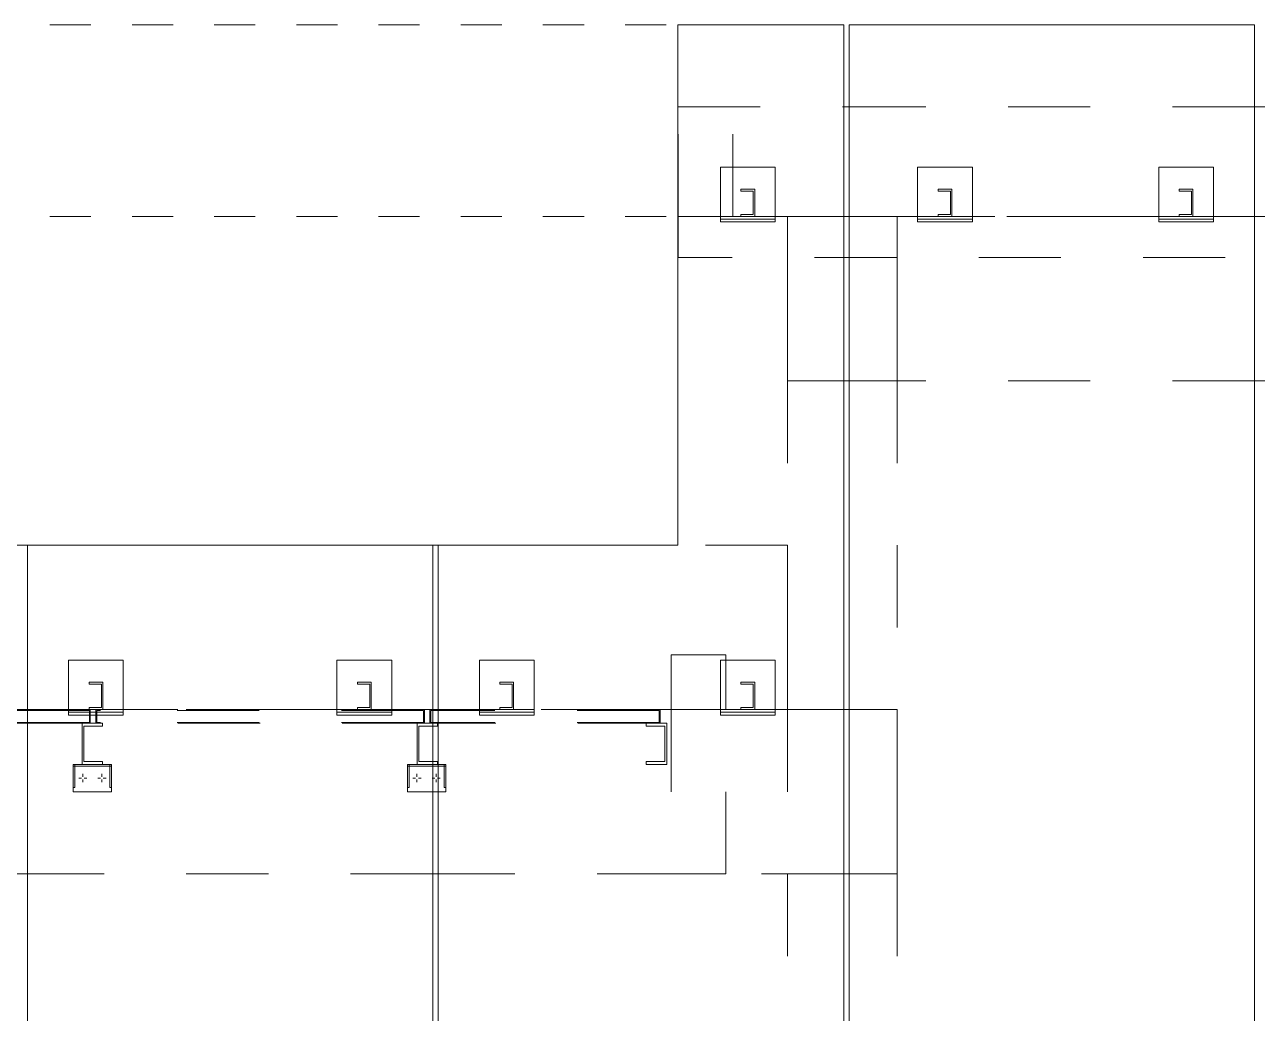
# Model space of a CAD drawing. Header units: millimetres. Extents: x 663313 to 1226001, y 1431724 to 1620898.
# Drawn here: x 663746.919 to 663751.419, y 1524741.269 to 1524744.878 of the extents above; entities that cross this region are included whole.
import ezdxf

# ---------------------------------------------------------------- set-up
doc = ezdxf.new("R2010")
doc.units = ezdxf.units.MM
for name, pattern in [('XKITLINE00', [0]), ('XKITLINE01', [4, 1, -1, 1, -1]), ('XKITLINE02', [4, 2, -2])]:
    doc.linetypes.add(name, pattern=pattern)
doc.layers.add('000 - 0_HIDE_OBJ_FRAMING_DEF_SUB', color=7, linetype='Continuous', plot=False)
for name, color, linetype, lineweight in [('Bolt', 7, 'Continuous', 0), ('Part', 7, 'Continuous', 0), ('S-GRID', 7, 'Continuous', 9)]:
    doc.layers.add(name, color=color, linetype=linetype, lineweight=lineweight)

# ---------------------------------------------------------------- blocks, each defined once
blk = doc.blocks.new('*A2520974')
at = {"layer": 'S-GRID', "color": 7, "linetype": 'XKITLINE01', "lineweight": 0}
blk.add_line((170.447252, 78.482036), (412.473057, 78.482036), dxfattribs=at)
blk = doc.blocks.new('*A2521975')
at = {"layer": 'S-GRID', "color": 7, "linetype": 'XKITLINE01', "lineweight": 0}
blk.add_line((170.447252, 73.815369), (412.473057, 73.815369), dxfattribs=at)
blk = doc.blocks.new('*A27151169')
at = {"layer": 'Part', "color": 7, "linetype": 'XKITLINE02', "lineweight": 0}
for p, q in [((324.898858, 63.148703), (323.565509, 63.148703)), ((323.565525, 61.815369), (323.565525, 63.148703)), ((324.898858, 61.815369), (324.898858, 63.148703)), ((364.901596, 63.148703), (363.568249, 63.148703)), ((363.568262, 63.148703), (363.568262, 61.815369)), ((364.901596, 61.815369), (364.901596, 63.148703)), ((323.565509, 61.815369), (324.898858, 61.815369)), ((363.568249, 61.815369), (364.901596, 61.815369))]:
    blk.add_line(p, q, dxfattribs=at)
blk = doc.blocks.new('*A27171171')
at = {"layer": 'Part', "color": 7, "linetype": 'XKITLINE02', "lineweight": 0}
for p, q in [((325.400606, 61.815369), (325.400589, 61.815369)), ((325.400589, 61.815369), (325.400589, 57.815369)), ((327.767257, 61.815369), (325.400589, 61.815369)), ((325.400606, 57.815369), (325.400606, 61.815369)), ((337.767257, 61.815369), (327.900591, 61.815369)), ((347.767257, 61.815369), (337.900591, 61.815369)), ((357.767257, 61.815369), (347.900591, 61.815369)), ((367.767257, 61.815369), (357.900591, 61.815369)), ((369.068292, 61.815369), (367.900591, 61.815369)), ((369.068275, 57.815369), (369.068275, 61.815369)), ((369.068292, 57.815369), (369.068292, 61.815369)), ((325.400589, 57.815369), (325.400606, 57.815369)), ((327.767257, 57.815369), (325.400589, 57.815369)), ((337.767257, 57.815369), (327.900591, 57.815369)), ((347.767257, 57.815369), (337.900591, 57.815369)), ((357.767257, 57.815369), (347.900591, 57.815369)), ((367.767257, 57.815369), (357.900591, 57.815369)), ((369.068292, 57.815369), (367.900591, 57.815369))]:
    blk.add_line(p, q, dxfattribs=at)
at = {"layer": 'Part', "color": 7, "linetype": 'XKITLINE00', "lineweight": 0}
for p, q in [((327.900591, 61.815369), (327.767257, 61.815369)), ((337.900591, 61.815369), (337.767257, 61.815369)), ((347.900591, 61.815369), (347.767257, 61.815369)), ((357.900591, 61.815369), (357.767257, 61.815369)), ((367.900591, 61.815369), (367.767257, 61.815369)), ((327.900591, 57.815369), (327.767257, 57.815369)), ((337.900591, 57.815369), (337.767257, 57.815369)), ((347.900591, 57.815369), (347.767257, 57.815369)), ((357.900591, 57.815369), (357.767257, 57.815369)), ((367.900591, 57.815369), (367.767257, 57.815369))]:
    blk.add_line(p, q, dxfattribs=at)
blk = doc.blocks.new('*A27181172')
at = {"layer": 'Part', "color": 7, "linetype": 'XKITLINE02', "lineweight": 0}
for p, q in [((323.565525, 61.815369), (323.565525, 65.815369)), ((327.767257, 65.815369), (323.565525, 65.815369)), ((323.565539, 61.815369), (323.565539, 65.815369)), ((337.767257, 65.815369), (327.900591, 65.815369)), ((347.767257, 65.815369), (337.900591, 65.815369)), ((357.767257, 65.815369), (347.900591, 65.815369)), ((366.402226, 65.815369), (357.900591, 65.815369)), ((366.402212, 61.815369), (366.402212, 65.815369)), ((366.402212, 65.815369), (366.402226, 65.815369)), ((366.402226, 65.815369), (366.402226, 61.815369)), ((327.767257, 61.815369), (323.565525, 61.815369)), ((337.767257, 61.815369), (327.900591, 61.815369)), ((347.767257, 61.815369), (337.900591, 61.815369)), ((357.767257, 61.815369), (347.900591, 61.815369)), ((366.402226, 61.815369), (357.900591, 61.815369)), ((366.402226, 61.815369), (366.402212, 61.815369))]:
    blk.add_line(p, q, dxfattribs=at)
at = {"layer": 'Part', "color": 7, "linetype": 'XKITLINE00', "lineweight": 0}
for p, q in [((327.900591, 65.815369), (327.767257, 65.815369)), ((337.900591, 65.815369), (337.767257, 65.815369)), ((347.900591, 65.815369), (347.767257, 65.815369)), ((357.900591, 65.815369), (357.767257, 65.815369)), ((327.900591, 61.815369), (327.767257, 61.815369)), ((337.900591, 61.815369), (337.767257, 61.815369)), ((347.900591, 61.815369), (347.767257, 61.815369)), ((357.900591, 61.815369), (357.767257, 61.815369))]:
    blk.add_line(p, q, dxfattribs=at)
blk = doc.blocks.new('*A27191173')
at = {"layer": 'Part', "color": 7, "linetype": 'XKITLINE02', "lineweight": 0}
for p, q in [((341.432171, 61.815369), (349.432171, 61.815369)), ((341.432171, 61.815369), (341.432171, 61.482036)), ((349.432171, 61.815369), (349.432171, 61.482036)), ((349.410837, 61.794036), (341.453504, 61.794036)), ((341.453504, 61.503369), (341.453504, 61.794036)), ((349.410837, 61.503369), (341.453504, 61.503369)), ((349.410837, 61.794036), (349.410837, 61.503369)), ((349.432171, 61.482036), (341.432171, 61.482036))]:
    blk.add_line(p, q, dxfattribs=at)
blk = doc.blocks.new('*A27321186')
at = {"layer": 'Part', "color": 7, "linetype": 'XKITLINE02', "lineweight": 0}
for p, q in [((369.068285, 73.815369), (366.401601, 73.815369)), ((366.401601, 73.815369), (366.401601, 18.482036)), ((366.401618, 73.815369), (366.401618, 31.882036)), ((369.068268, 73.815369), (369.068268, 18.482036)), ((369.068268, 73.815369), (369.068285, 73.815369)), ((369.068285, 73.815369), (369.068285, 31.882036))]:
    blk.add_line(p, q, dxfattribs=at)
blk = doc.blocks.new('*A27341188')
at = {"layer": '000 - 0_HIDE_OBJ_FRAMING_DEF_SUB', "color": 7, "linetype": 'XKITLINE00', "lineweight": 0}
for p, q in [((357.767257, 65.815369), (347.90058, 65.815369)), ((347.900591, 51.882036), (347.900591, 65.815369)), ((357.767257, 65.815369), (357.767257, 51.882036))]:
    blk.add_line(p, q, dxfattribs=at)
at = {"layer": '000 - 0_HIDE_OBJ_FRAMING_DEF_SUB', "color": 7, "linetype": 'XKITLINE02', "lineweight": 0}
for p, q in [((347.90058, 65.815369), (347.90058, 51.882036)), ((357.767247, 65.815369), (357.767247, 51.882036))]:
    blk.add_line(p, q, dxfattribs=at)
blk = doc.blocks.new('*A27351189')
at = {"layer": '000 - 0_HIDE_OBJ_FRAMING_DEF_SUB', "color": 7, "linetype": 'XKITLINE00', "lineweight": 0}
for p, q in [((367.767257, 78.482036), (363.733914, 78.482036)), ((363.733924, 78.482036), (363.733924, 65.815369)), ((367.767257, 51.882036), (367.767257, 78.482036)), ((357.900591, 65.815369), (357.90058, 65.815369)), ((357.900591, 51.882036), (357.900591, 65.815369)), ((363.733924, 65.815369), (357.900591, 65.815369))]:
    blk.add_line(p, q, dxfattribs=at)
at = {"layer": '000 - 0_HIDE_OBJ_FRAMING_DEF_SUB', "color": 7, "linetype": 'XKITLINE02', "lineweight": 0}
for p, q in [((363.733914, 65.815369), (363.733914, 78.482036)), ((367.767247, 78.482036), (367.767247, 51.882036)), ((357.90058, 51.882036), (357.90058, 65.815369)), ((357.90058, 65.815369), (357.900591, 65.815369))]:
    blk.add_line(p, q, dxfattribs=at)
blk = doc.blocks.new('*A27381192')
at = {"layer": '000 - 0_HIDE_OBJ_FRAMING_DEF_SUB', "color": 7, "linetype": 'XKITLINE00', "lineweight": 0}
for p, q in [((377.767257, 78.482036), (367.90058, 78.482036)), ((367.900591, 51.882036), (367.900591, 78.482036)), ((377.767257, 78.482036), (377.767257, 51.882036))]:
    blk.add_line(p, q, dxfattribs=at)
at = {"layer": '000 - 0_HIDE_OBJ_FRAMING_DEF_SUB', "color": 7, "linetype": 'XKITLINE02', "lineweight": 0}
for p, q in [((367.90058, 78.482036), (367.90058, 51.882036)), ((377.767247, 78.482036), (377.767247, 51.882036))]:
    blk.add_line(p, q, dxfattribs=at)
blk = doc.blocks.new('*A31331587')
at = {"layer": 'Part', "color": 7, "linetype": 'XKITLINE02', "lineweight": 0}
for p, q in [((363.734928, 73.815369), (363.734948, 73.815369)), ((363.734948, 73.815369), (397.053923, 73.815369)), ((363.734948, 72.815369), (363.734948, 73.815369)), ((397.053923, 73.815369), (397.053923, 72.815369)), ((397.053923, 72.815369), (363.734928, 72.815369)), ((397.053923, 72.815369), (397.053903, 72.815369))]:
    blk.add_line(p, q, dxfattribs=at)
blk = doc.blocks.new('*A31341588')
at = {"layer": 'Part', "color": 7, "linetype": 'XKITLINE02', "lineweight": 0}
for p, q in [((363.734928, 76.482036), (367.767257, 76.482036)), ((363.734958, 73.815369), (363.734958, 76.482036)), ((365.068278, 73.815369), (365.068278, 76.482036)), ((377.767257, 76.482036), (367.900591, 76.482036)), ((387.767257, 76.482036), (377.900591, 76.482036)), ((398.7206, 76.482036), (387.900591, 76.482036)), ((397.387253, 73.815369), (397.387253, 76.482036)), ((398.7206, 73.815369), (398.7206, 76.482036)), ((363.734928, 73.815369), (363.734958, 73.815369)), ((367.767257, 73.815369), (363.734958, 73.815369)), ((365.068261, 73.815369), (365.068278, 73.815369)), ((398.7206, 73.815369), (367.900591, 73.815369)), ((377.767257, 73.815369), (367.900591, 73.815369)), ((387.767257, 73.815369), (377.900591, 73.815369))]:
    blk.add_line(p, q, dxfattribs=at)
at = {"layer": 'Part', "color": 7, "linetype": 'XKITLINE00', "lineweight": 0}
for p, q in [((367.900591, 76.482036), (367.767257, 76.482036)), ((377.900591, 76.482036), (377.767257, 76.482036)), ((387.900591, 76.482036), (387.767257, 76.482036)), ((367.900591, 73.815369), (367.767257, 73.815369)), ((377.900591, 73.815369), (377.767257, 73.815369)), ((387.900591, 73.815369), (387.767257, 73.815369))]:
    blk.add_line(p, q, dxfattribs=at)
blk = doc.blocks.new('*A31351589')
at = {"layer": 'Part', "color": 7, "linetype": 'XKITLINE02', "lineweight": 0}
for p, q in [((366.401608, 69.815369), (366.401608, 73.815369)), ((367.767257, 73.815369), (366.401608, 73.815369)), ((366.401625, 69.815369), (366.401625, 73.815369)), ((377.767257, 73.815369), (367.900591, 73.815369)), ((387.767257, 73.815369), (377.900591, 73.815369)), ((398.7206, 73.815369), (387.900591, 73.815369)), ((398.720583, 69.815369), (398.720583, 73.815369)), ((398.720583, 73.815369), (398.7206, 73.815369)), ((398.7206, 73.815369), (398.7206, 69.815369)), ((367.767257, 69.815369), (366.401608, 69.815369)), ((377.767257, 69.815369), (367.900591, 69.815369)), ((387.767257, 69.815369), (377.900591, 69.815369)), ((398.7206, 69.815369), (387.900591, 69.815369)), ((398.7206, 69.815369), (398.720583, 69.815369))]:
    blk.add_line(p, q, dxfattribs=at)
at = {"layer": 'Part', "color": 7, "linetype": 'XKITLINE00', "lineweight": 0}
for p, q in [((367.900591, 73.815369), (367.767257, 73.815369)), ((377.900591, 73.815369), (377.767257, 73.815369)), ((387.900591, 73.815369), (387.767257, 73.815369)), ((367.900591, 69.815369), (367.767257, 69.815369)), ((377.900591, 69.815369), (377.767257, 69.815369)), ((387.900591, 69.815369), (387.767257, 69.815369))]:
    blk.add_line(p, q, dxfattribs=at)
blk = doc.blocks.new('*A31481602')
at = {"layer": 'Part', "color": 7, "linetype": 'XKITLINE02', "lineweight": 0}
for p, q in [((370.06724, 74.432036), (370.06724, 74.482036)), ((370.06724, 74.482036), (370.400587, 74.482036)), ((370.367254, 74.432036), (370.06724, 74.432036)), ((370.067254, 74.432036), (370.067254, 74.482036)), ((370.36724, 73.865369), (370.36724, 74.432036)), ((370.367254, 73.865369), (370.367254, 74.432036)), ((370.400574, 73.815369), (370.400574, 74.482036)), ((370.400587, 73.815369), (370.400587, 74.482036)), ((370.06724, 73.815369), (370.06724, 73.865369)), ((370.06724, 73.865369), (370.367254, 73.865369)), ((370.400587, 73.815369), (370.06724, 73.815369)), ((370.067254, 73.815369), (370.067254, 73.865369))]:
    blk.add_line(p, q, dxfattribs=at)
blk = doc.blocks.new('*A31491603')
at = {"layer": 'Part', "color": 7, "linetype": 'XKITLINE02', "lineweight": 0}
for p, q in [((375.933907, 74.432036), (375.933907, 74.482036)), ((375.933907, 74.482036), (376.267254, 74.482036)), ((376.233921, 74.432036), (375.933907, 74.432036)), ((375.933921, 74.432036), (375.933921, 74.482036)), ((376.233907, 73.865369), (376.233907, 74.432036)), ((376.233921, 73.865369), (376.233921, 74.432036)), ((376.26724, 73.815369), (376.26724, 74.482036)), ((376.267254, 73.815369), (376.267254, 74.482036)), ((375.933907, 73.815369), (375.933907, 73.865369)), ((375.933907, 73.865369), (376.233921, 73.865369)), ((376.267254, 73.815369), (375.933907, 73.815369)), ((375.933921, 73.815369), (375.933921, 73.865369))]:
    blk.add_line(p, q, dxfattribs=at)
blk = doc.blocks.new('*A31501604')
at = {"layer": 'Part', "color": 7, "linetype": 'XKITLINE02', "lineweight": 0}
for p, q in [((355.433921, 61.682036), (355.433921, 63.015369)), ((356.767255, 63.015369), (355.433921, 63.015369)), ((355.433921, 63.015369), (355.433921, 61.682036)), ((356.767254, 63.015369), (356.767254, 61.682036)), ((356.767255, 61.682036), (356.767255, 63.015369)), ((355.433921, 61.682036), (356.767255, 61.682036))]:
    blk.add_line(p, q, dxfattribs=at)
blk = doc.blocks.new('*A31511605')
at = {"layer": 'Part', "color": 7, "linetype": 'XKITLINE02', "lineweight": 0}
for p, q in [((360.233921, 63.015369), (358.900587, 63.015369)), ((358.900587, 63.015369), (358.900587, 61.682036)), ((358.900588, 61.682036), (358.900588, 63.015369)), ((360.233921, 61.682036), (360.233921, 63.015369)), ((360.233921, 63.015369), (360.233921, 61.682036)), ((358.900587, 61.682036), (360.233921, 61.682036))]:
    blk.add_line(p, q, dxfattribs=at)
blk = doc.blocks.new('*A31521606')
at = {"layer": 'Part', "color": 7, "linetype": 'XKITLINE02', "lineweight": 0}
for p, q in [((366.100588, 63.015369), (364.767254, 63.015369)), ((364.767254, 63.015369), (364.767254, 61.682036)), ((364.767255, 61.682036), (364.767255, 63.015369)), ((366.100587, 63.015369), (366.100587, 61.682036)), ((366.100588, 61.682036), (366.100588, 63.015369)), ((364.767254, 61.682036), (366.100588, 61.682036))]:
    blk.add_line(p, q, dxfattribs=at)
blk = doc.blocks.new('*A31531607')
at = {"layer": 'Part', "color": 7, "linetype": 'XKITLINE02', "lineweight": 0}
for p, q in [((370.900588, 75.015369), (369.567254, 75.015369)), ((369.567254, 75.015369), (369.567254, 73.682036)), ((369.567255, 73.682036), (369.567255, 75.015369)), ((370.900587, 75.015369), (370.900587, 73.682036)), ((370.900588, 73.682036), (370.900588, 75.015369)), ((369.567254, 73.682036), (370.900588, 73.682036))]:
    blk.add_line(p, q, dxfattribs=at)
blk = doc.blocks.new('*A31541608')
at = {"layer": 'Part', "color": 7, "linetype": 'XKITLINE02', "lineweight": 0}
for p, q in [((369.567239, 73.748703), (369.567239, 73.815369)), ((369.567239, 73.815369), (369.567252, 73.815369)), ((369.567239, 73.815369), (370.900586, 73.815369)), ((369.567252, 73.748703), (369.567252, 73.815369)), ((370.900572, 73.748703), (370.900572, 73.815369)), ((370.900586, 73.815369), (370.900586, 73.748703)), ((369.567252, 73.748703), (369.567239, 73.748703)), ((369.567239, 73.748703), (370.900586, 73.748703))]:
    blk.add_line(p, q, dxfattribs=at)
blk = doc.blocks.new('*A31551609')
at = {"layer": 'Part', "color": 7, "linetype": 'XKITLINE02', "lineweight": 0}
for p, q in [((375.433921, 73.682036), (375.433921, 75.015369)), ((376.767255, 75.015369), (375.433921, 75.015369)), ((375.433921, 75.015369), (375.433921, 73.682036)), ((376.767254, 75.015369), (376.767254, 73.682036)), ((376.767255, 73.682036), (376.767255, 75.015369)), ((375.433921, 73.682036), (376.767255, 73.682036))]:
    blk.add_line(p, q, dxfattribs=at)
blk = doc.blocks.new('*A31561610')
at = {"layer": 'Part', "color": 7, "linetype": 'XKITLINE02', "lineweight": 0}
for p, q in [((375.433905, 73.748703), (375.433905, 73.815369)), ((375.433905, 73.815369), (375.433919, 73.815369)), ((375.433905, 73.815369), (376.767252, 73.815369)), ((375.433919, 73.748703), (375.433919, 73.815369)), ((376.767239, 73.748703), (376.767239, 73.815369)), ((376.767252, 73.815369), (376.767252, 73.748703)), ((375.433919, 73.748703), (375.433905, 73.748703)), ((375.433905, 73.748703), (376.767252, 73.748703))]:
    blk.add_line(p, q, dxfattribs=at)
blk = doc.blocks.new('*A31571611')
at = {"layer": 'Part', "color": 7, "linetype": 'XKITLINE02', "lineweight": 0}
for p, q in [((365.26724, 74.432036), (365.26724, 74.482036)), ((365.26724, 74.482036), (365.600587, 74.482036)), ((365.567254, 74.432036), (365.26724, 74.432036)), ((365.267254, 74.432036), (365.267254, 74.482036)), ((365.56724, 73.865369), (365.56724, 74.432036)), ((365.567254, 73.865369), (365.567254, 74.432036)), ((365.600574, 73.815369), (365.600574, 74.482036)), ((365.600587, 73.815369), (365.600587, 74.482036)), ((365.26724, 73.815369), (365.26724, 73.865369)), ((365.26724, 73.865369), (365.567254, 73.865369)), ((365.600587, 73.815369), (365.26724, 73.815369)), ((365.267254, 73.815369), (365.267254, 73.865369))]:
    blk.add_line(p, q, dxfattribs=at)
blk = doc.blocks.new('*A31581612')
at = {"layer": 'Part', "color": 7, "linetype": 'XKITLINE02', "lineweight": 0}
for p, q in [((366.100588, 75.015369), (364.767254, 75.015369)), ((364.767254, 75.015369), (364.767254, 73.682036)), ((364.767255, 73.682036), (364.767255, 75.015369)), ((366.100587, 75.015369), (366.100587, 73.682036)), ((366.100588, 73.682036), (366.100588, 75.015369)), ((364.767254, 73.682036), (366.100588, 73.682036))]:
    blk.add_line(p, q, dxfattribs=at)
blk = doc.blocks.new('*A31591613')
at = {"layer": 'Part', "color": 7, "linetype": 'XKITLINE02', "lineweight": 0}
for p, q in [((364.767239, 73.748703), (364.767239, 73.815369)), ((364.767239, 73.815369), (364.767252, 73.815369)), ((364.767239, 73.815369), (366.100586, 73.815369)), ((364.767252, 73.748703), (364.767252, 73.815369)), ((366.100572, 73.748703), (366.100572, 73.815369)), ((366.100586, 73.815369), (366.100586, 73.748703)), ((364.767252, 73.748703), (364.767239, 73.748703)), ((364.767239, 73.748703), (366.100586, 73.748703))]:
    blk.add_line(p, q, dxfattribs=at)
blk = doc.blocks.new('*A31601614')
at = {"layer": 'Part', "color": 7, "linetype": 'XKITLINE02', "lineweight": 0}
for p, q in [((349.732151, 61.482036), (349.232151, 61.482036)), ((349.232151, 61.482036), (349.232151, 60.482036)), ((349.275484, 60.548703), (349.275484, 61.415369)), ((349.275484, 61.415369), (349.732151, 61.415369)), ((349.732151, 61.415369), (349.732151, 61.482036)), ((349.232151, 60.482036), (349.732151, 60.482036)), ((349.732151, 60.548703), (349.275484, 60.548703)), ((349.732151, 60.482036), (349.732151, 60.548703))]:
    blk.add_line(p, q, dxfattribs=at)
blk = doc.blocks.new('*A31611615')
at = {"layer": 'Part', "color": 7, "linetype": 'XKITLINE02', "lineweight": 0}
for p, q in [((349.677777, 61.815369), (349.565503, 61.815369)), ((349.565504, 61.815369), (349.565504, 61.482036)), ((349.677777, 61.794036), (349.586836, 61.794036)), ((349.586836, 61.503369), (349.586837, 61.503369)), ((349.586837, 61.503369), (349.586837, 61.794036)), ((349.586837, 61.503369), (349.677777, 61.503369)), ((349.565503, 61.482036), (349.565504, 61.482036)), ((349.565504, 61.482036), (349.677777, 61.482036))]:
    blk.add_line(p, q, dxfattribs=at)
blk = doc.blocks.new('*A31621616')
at = {"layer": 'Part', "color": 7, "linetype": 'XKITLINE02', "lineweight": 0}
for p, q in [((349.432171, 61.815369), (349.319892, 61.815369)), ((349.43217, 61.815369), (349.432171, 61.815369)), ((349.432171, 61.482036), (349.432171, 61.815369)), ((349.319892, 61.794036), (349.410837, 61.794036)), ((349.410837, 61.503369), (349.319892, 61.503369)), ((349.410836, 61.794036), (349.410837, 61.794036)), ((349.410837, 61.794036), (349.410837, 61.503369)), ((349.432171, 61.482036), (349.319892, 61.482036)), ((349.43217, 61.482036), (349.432171, 61.482036))]:
    blk.add_line(p, q, dxfattribs=at)
blk = doc.blocks.new('*A31691623')
at = {"layer": 'Part', "color": 7, "linetype": 'XKITLINE02', "lineweight": 0}
for p, q in [((349.94879, 60.482036), (349.015456, 60.482036)), ((349.94879, 60.435369), (349.015456, 60.435369)), ((349.015457, 60.482036), (349.015457, 59.815369)), ((349.94879, 60.435369), (349.948789, 60.435369)), ((349.94879, 60.482036), (349.94879, 59.815369)), ((349.94879, 59.815369), (349.94879, 60.435369)), ((349.015457, 59.815369), (349.94879, 59.815369))]:
    blk.add_line(p, q, dxfattribs=at)
blk = doc.blocks.new('*A31701624')
at = {"layer": 'Part', "color": 7, "linetype": 'XKITLINE02', "lineweight": 0}
for p, q in [((349.055457, 60.482036), (349.015456, 60.482036)), ((349.015457, 59.915369), (349.015457, 60.482036)), ((349.055457, 60.482036), (349.055457, 59.915369)), ((349.015456, 59.915369), (349.055457, 59.915369)), ((349.055457, 59.915369), (349.055456, 59.915369))]:
    blk.add_line(p, q, dxfattribs=at)
blk = doc.blocks.new('*A31711625')
at = {"layer": 'Part', "color": 7, "linetype": 'XKITLINE02', "lineweight": 0}
for p, q in [((349.94879, 60.482036), (349.908789, 60.482036)), ((349.90879, 59.915369), (349.90879, 60.482036)), ((349.94879, 60.482036), (349.94879, 59.915369)), ((349.908789, 59.915369), (349.94879, 59.915369)), ((349.94879, 59.915369), (349.948789, 59.915369))]:
    blk.add_line(p, q, dxfattribs=at)
blk = doc.blocks.new('*A31721626')
at = {"layer": 'Bolt', "color": 7, "linetype": 'XKITLINE00', "lineweight": 0}
for p, q in [((349.14879, 60.148703), (349.21539, 60.148703)), ((349.24879, 60.248703), (349.24879, 60.182103)), ((349.24879, 60.048703), (349.24879, 60.115303)), ((349.34879, 60.148703), (349.28219, 60.148703)), ((349.615457, 60.148703), (349.682057, 60.148703)), ((349.715457, 60.248703), (349.715457, 60.182103)), ((349.715457, 60.048703), (349.715457, 60.115303)), ((349.815457, 60.148703), (349.748857, 60.148703))]:
    blk.add_line(p, q, dxfattribs=at)
blk = doc.blocks.new('*A31741628')
at = {"layer": 'Part', "color": 7, "linetype": 'XKITLINE02', "lineweight": 0}
for p, q in [((349.400574, 62.432036), (349.400574, 62.482036)), ((349.400574, 62.482036), (349.733921, 62.482036)), ((349.700587, 62.432036), (349.400574, 62.432036)), ((349.400587, 62.432036), (349.400587, 62.482036)), ((349.700574, 61.865369), (349.700574, 62.432036)), ((349.700587, 61.865369), (349.700587, 62.432036)), ((349.733907, 61.815369), (349.733907, 62.482036)), ((349.733921, 61.815369), (349.733921, 62.482036)), ((349.400574, 61.815369), (349.400574, 61.865369)), ((349.400574, 61.865369), (349.700587, 61.865369)), ((349.733921, 61.815369), (349.400574, 61.815369)), ((349.400587, 61.815369), (349.400587, 61.865369))]:
    blk.add_line(p, q, dxfattribs=at)
blk = doc.blocks.new('*A31761630')
at = {"layer": 'Part', "color": 7, "linetype": 'XKITLINE02', "lineweight": 0}
for p, q in [((348.900572, 61.748703), (348.900572, 61.815369)), ((348.900572, 61.815369), (348.900586, 61.815369)), ((348.900572, 61.815369), (350.233919, 61.815369)), ((348.900586, 61.748703), (348.900586, 61.815369)), ((350.233905, 61.748703), (350.233905, 61.815369)), ((350.233919, 61.815369), (350.233919, 61.748703)), ((348.900586, 61.748703), (348.900572, 61.748703)), ((348.900572, 61.748703), (350.233919, 61.748703))]:
    blk.add_line(p, q, dxfattribs=at)
blk = doc.blocks.new('*A31841638')
at = {"layer": 'Part', "color": 7, "linetype": 'XKITLINE02', "lineweight": 0}
for p, q in [((350.233921, 63.015369), (348.900587, 63.015369)), ((348.900587, 63.015369), (348.900587, 61.682036)), ((348.900588, 61.682036), (348.900588, 63.015369)), ((350.233921, 61.682036), (350.233921, 63.015369)), ((350.233921, 63.015369), (350.233921, 61.682036)), ((348.900587, 61.682036), (350.233921, 61.682036))]:
    blk.add_line(p, q, dxfattribs=at)
blk = doc.blocks.new('*A31861640')
at = {"layer": 'Part', "color": 7, "linetype": 'XKITLINE02', "lineweight": 0}
for p, q in [((369.068264, 73.815369), (366.401595, 73.815369)), ((366.401597, 73.815369), (366.401597, 69.815369)), ((369.068264, 69.815369), (369.068264, 73.815369)), ((366.401595, 69.815369), (369.068264, 69.815369))]:
    blk.add_line(p, q, dxfattribs=at)
blk = doc.blocks.new('*A31871641')
at = {"layer": 'Part', "color": 7, "linetype": 'XKITLINE02', "lineweight": 0}
for p, q in [((357.885484, 61.482036), (357.385484, 61.482036)), ((357.385484, 61.482036), (357.385484, 60.482036)), ((357.428817, 60.548703), (357.428817, 61.415369)), ((357.428817, 61.415369), (357.885484, 61.415369)), ((357.885484, 61.415369), (357.885484, 61.482036)), ((357.385484, 60.482036), (357.885484, 60.482036)), ((357.885484, 60.548703), (357.428817, 60.548703)), ((357.885484, 60.482036), (357.885484, 60.548703))]:
    blk.add_line(p, q, dxfattribs=at)
blk = doc.blocks.new('*A31881642')
at = {"layer": 'Part', "color": 7, "linetype": 'XKITLINE02', "lineweight": 0}
for p, q in [((363.461235, 61.482036), (362.961233, 61.482036)), ((362.961233, 61.415369), (363.417901, 61.415369)), ((362.961235, 61.415369), (362.961235, 61.482036)), ((363.417901, 61.415369), (363.417901, 60.548703)), ((363.461235, 60.482036), (363.461235, 61.482036)), ((363.417901, 60.548703), (362.961233, 60.548703)), ((362.961233, 60.482036), (363.461235, 60.482036)), ((362.961235, 60.482036), (362.961235, 60.548703))]:
    blk.add_line(p, q, dxfattribs=at)
blk = doc.blocks.new('*A31891643')
at = {"layer": 'Part', "color": 7, "linetype": 'XKITLINE02', "lineweight": 0}
for p, q in [((364.901582, 61.815369), (363.568236, 61.815369)), ((363.568249, 61.815369), (363.568249, 57.815369)), ((364.901582, 57.815369), (364.901582, 61.815369)), ((363.568236, 57.815369), (364.901582, 57.815369))]:
    blk.add_line(p, q, dxfattribs=at)
blk = doc.blocks.new('*A31911645')
at = {"layer": 'Part', "color": 7, "linetype": 'XKITLINE02', "lineweight": 0}
for p, q in [((357.811026, 61.815369), (357.698836, 61.815369)), ((357.698837, 61.815369), (357.698837, 61.482036)), ((357.72017, 61.503369), (357.72017, 61.794036)), ((357.811026, 61.794036), (357.72017, 61.794036)), ((357.72017, 61.503369), (357.72017, 61.503369)), ((357.72017, 61.503369), (357.811026, 61.503369)), ((357.698836, 61.482036), (357.698837, 61.482036)), ((357.698837, 61.482036), (357.811026, 61.482036))]:
    blk.add_line(p, q, dxfattribs=at)
blk = doc.blocks.new('*A31921646')
at = {"layer": 'Part', "color": 7, "linetype": 'XKITLINE02', "lineweight": 0}
for p, q in [((363.298837, 61.815369), (363.186701, 61.815369)), ((363.298836, 61.815369), (363.298837, 61.815369)), ((363.298837, 61.482036), (363.298837, 61.815369)), ((363.186701, 61.794036), (363.277504, 61.794036)), ((363.277504, 61.503369), (363.186701, 61.503369)), ((363.277503, 61.794036), (363.277504, 61.794036)), ((363.277504, 61.794036), (363.277504, 61.503369)), ((363.298837, 61.482036), (363.186701, 61.482036)), ((363.298836, 61.482036), (363.298837, 61.482036))]:
    blk.add_line(p, q, dxfattribs=at)
blk = doc.blocks.new('*A31931647')
at = {"layer": 'Part', "color": 7, "linetype": 'XKITLINE02', "lineweight": 0}
for p, q in [((357.565504, 61.815369), (357.453309, 61.815369)), ((357.565503, 61.815369), (357.565504, 61.815369)), ((357.565504, 61.482036), (357.565504, 61.815369)), ((357.453309, 61.794036), (357.54417, 61.794036)), ((357.54417, 61.503369), (357.453309, 61.503369)), ((357.54417, 61.794036), (357.54417, 61.794036)), ((357.54417, 61.794036), (357.54417, 61.503369)), ((357.565504, 61.482036), (357.453309, 61.482036)), ((357.565503, 61.482036), (357.565504, 61.482036))]:
    blk.add_line(p, q, dxfattribs=at)
blk = doc.blocks.new('*A32091663')
at = {"layer": 'Part', "color": 7, "linetype": 'XKITLINE02', "lineweight": 0}
for p, q in [((365.26724, 62.432036), (365.26724, 62.482036)), ((365.26724, 62.482036), (365.600587, 62.482036)), ((365.567254, 62.432036), (365.26724, 62.432036)), ((365.267254, 62.432036), (365.267254, 62.482036)), ((365.56724, 61.865369), (365.56724, 62.432036)), ((365.567254, 61.865369), (365.567254, 62.432036)), ((365.600574, 61.815369), (365.600574, 62.482036)), ((365.600587, 61.815369), (365.600587, 62.482036)), ((365.26724, 61.815369), (365.26724, 61.865369)), ((365.26724, 61.865369), (365.567254, 61.865369)), ((365.600587, 61.815369), (365.26724, 61.815369)), ((365.267254, 61.815369), (365.267254, 61.865369))]:
    blk.add_line(p, q, dxfattribs=at)
blk = doc.blocks.new('*A32101664')
at = {"layer": 'Part', "color": 7, "linetype": 'XKITLINE02', "lineweight": 0}
for p, q in [((364.767239, 61.748703), (364.767239, 61.815369)), ((364.767239, 61.815369), (364.767252, 61.815369)), ((364.767239, 61.815369), (366.100586, 61.815369)), ((364.767252, 61.748703), (364.767252, 61.815369)), ((366.100572, 61.748703), (366.100572, 61.815369)), ((366.100586, 61.815369), (366.100586, 61.748703)), ((364.767252, 61.748703), (364.767239, 61.748703)), ((364.767239, 61.748703), (366.100586, 61.748703))]:
    blk.add_line(p, q, dxfattribs=at)
blk = doc.blocks.new('*A32201674')
at = {"layer": 'Part', "color": 7, "linetype": 'XKITLINE02', "lineweight": 0}
for p, q in [((349.565504, 61.815369), (357.565504, 61.815369)), ((349.565504, 61.815369), (349.565504, 61.482036)), ((357.565504, 61.815369), (357.565504, 61.482036)), ((357.54417, 61.794036), (349.586837, 61.794036)), ((349.586837, 61.503369), (349.586837, 61.794036)), ((357.54417, 61.503369), (349.586837, 61.503369)), ((357.54417, 61.794036), (357.54417, 61.503369)), ((357.565504, 61.482036), (349.565504, 61.482036))]:
    blk.add_line(p, q, dxfattribs=at)
blk = doc.blocks.new('*A32211675')
at = {"layer": 'Part', "color": 7, "linetype": 'XKITLINE02', "lineweight": 0}
for p, q in [((358.082124, 60.482036), (357.148789, 60.482036)), ((358.082123, 60.435369), (357.148789, 60.435369)), ((357.14879, 60.482036), (357.14879, 59.815369)), ((358.082123, 59.815369), (358.082123, 60.435369)), ((358.082123, 60.435369), (358.082123, 60.435369)), ((358.082124, 60.482036), (358.082124, 59.815369)), ((357.14879, 59.815369), (358.082124, 59.815369))]:
    blk.add_line(p, q, dxfattribs=at)
blk = doc.blocks.new('*A32221676')
at = {"layer": 'Part', "color": 7, "linetype": 'XKITLINE02', "lineweight": 0}
for p, q in [((357.18879, 60.482036), (357.148789, 60.482036)), ((357.14879, 59.915369), (357.14879, 60.482036)), ((357.18879, 60.482036), (357.18879, 59.915369)), ((357.148789, 59.915369), (357.18879, 59.915369)), ((357.18879, 59.915369), (357.188789, 59.915369))]:
    blk.add_line(p, q, dxfattribs=at)
blk = doc.blocks.new('*A32231677')
at = {"layer": 'Part', "color": 7, "linetype": 'XKITLINE02', "lineweight": 0}
for p, q in [((358.082123, 60.482036), (358.042123, 60.482036)), ((358.042123, 59.915369), (358.042123, 60.482036)), ((358.082123, 60.482036), (358.082123, 59.915369)), ((358.042123, 59.915369), (358.082123, 59.915369)), ((358.082123, 59.915369), (358.082123, 59.915369))]:
    blk.add_line(p, q, dxfattribs=at)
blk = doc.blocks.new('*A32241678')
at = {"layer": 'Bolt', "color": 7, "linetype": 'XKITLINE00', "lineweight": 0}
for p, q in [((357.282123, 60.148703), (357.348723, 60.148703)), ((357.382123, 60.248703), (357.382123, 60.182103)), ((357.382123, 60.048703), (357.382123, 60.115303)), ((357.482123, 60.148703), (357.415523, 60.148703)), ((357.74879, 60.148703), (357.81539, 60.148703)), ((357.84879, 60.248703), (357.84879, 60.182103)), ((357.84879, 60.048703), (357.84879, 60.115303)), ((357.94879, 60.148703), (357.88219, 60.148703))]:
    blk.add_line(p, q, dxfattribs=at)
blk = doc.blocks.new('*A32251679')
at = {"layer": 'Part', "color": 7, "linetype": 'XKITLINE02', "lineweight": 0}
for p, q in [((357.698837, 61.815369), (363.298837, 61.815369)), ((357.698837, 61.815369), (357.698837, 61.482036)), ((363.298837, 61.815369), (363.298837, 61.482036)), ((363.277504, 61.794036), (357.72017, 61.794036)), ((357.72017, 61.503369), (357.72017, 61.794036)), ((363.277504, 61.503369), (357.72017, 61.503369)), ((363.277504, 61.794036), (363.277504, 61.503369)), ((363.298837, 61.482036), (357.698837, 61.482036))]:
    blk.add_line(p, q, dxfattribs=at)
blk = doc.blocks.new('*A32261680')
at = {"layer": 'Part', "color": 7, "linetype": 'XKITLINE02', "lineweight": 0}
for p, q in [((355.933907, 62.432036), (355.933907, 62.482036)), ((355.933907, 62.482036), (356.267254, 62.482036)), ((356.233921, 62.432036), (355.933907, 62.432036)), ((355.933921, 62.432036), (355.933921, 62.482036)), ((356.233907, 61.865369), (356.233907, 62.432036)), ((356.233921, 61.865369), (356.233921, 62.432036)), ((356.26724, 61.815369), (356.26724, 62.482036)), ((356.267254, 61.815369), (356.267254, 62.482036)), ((355.933907, 61.815369), (355.933907, 61.865369)), ((355.933907, 61.865369), (356.233921, 61.865369)), ((356.267254, 61.815369), (355.933907, 61.815369)), ((355.933921, 61.815369), (355.933921, 61.865369))]:
    blk.add_line(p, q, dxfattribs=at)
blk = doc.blocks.new('*A32271681')
at = {"layer": 'Part', "color": 7, "linetype": 'XKITLINE02', "lineweight": 0}
for p, q in [((359.400574, 62.432036), (359.400574, 62.482036)), ((359.400574, 62.482036), (359.733921, 62.482036)), ((359.700587, 62.432036), (359.400574, 62.432036)), ((359.400587, 62.432036), (359.400587, 62.482036)), ((359.700574, 61.865369), (359.700574, 62.432036)), ((359.700587, 61.865369), (359.700587, 62.432036)), ((359.733907, 61.815369), (359.733907, 62.482036)), ((359.733921, 61.815369), (359.733921, 62.482036)), ((359.400574, 61.815369), (359.400574, 61.865369)), ((359.400574, 61.865369), (359.700587, 61.865369)), ((359.733921, 61.815369), (359.400574, 61.815369)), ((359.400587, 61.815369), (359.400587, 61.865369))]:
    blk.add_line(p, q, dxfattribs=at)
blk = doc.blocks.new('*A32281682')
at = {"layer": 'Part', "color": 7, "linetype": 'XKITLINE02', "lineweight": 0}
for p, q in [((355.433905, 61.748703), (355.433905, 61.815369)), ((355.433905, 61.815369), (355.433919, 61.815369)), ((355.433905, 61.815369), (356.767252, 61.815369)), ((355.433919, 61.748703), (355.433919, 61.815369)), ((356.767239, 61.748703), (356.767239, 61.815369)), ((356.767252, 61.815369), (356.767252, 61.748703)), ((355.433919, 61.748703), (355.433905, 61.748703)), ((355.433905, 61.748703), (356.767252, 61.748703))]:
    blk.add_line(p, q, dxfattribs=at)
blk = doc.blocks.new('*A32291683')
at = {"layer": 'Part', "color": 7, "linetype": 'XKITLINE02', "lineweight": 0}
for p, q in [((358.900572, 61.748703), (358.900572, 61.815369)), ((358.900572, 61.815369), (358.900586, 61.815369)), ((358.900572, 61.815369), (360.233919, 61.815369)), ((358.900586, 61.748703), (358.900586, 61.815369)), ((360.233905, 61.748703), (360.233905, 61.815369)), ((360.233919, 61.815369), (360.233919, 61.748703)), ((358.900586, 61.748703), (358.900572, 61.748703)), ((358.900572, 61.748703), (360.233919, 61.748703))]:
    blk.add_line(p, q, dxfattribs=at)

msp = doc.modelspace()

# ---------------------------------------------------------------- block references
at = {"color": 7, "lineweight": 0, "xscale": 0.15, "yscale": 0.15, "zscale": 0.15}
for name in ['*A2520974', '*A27351189', '*A27381192', '*A31341588', '*A2521975', '*A31581612', '*A31531607', '*A31551609', '*A31571611', '*A31481602', '*A31491603', '*A31331587', '*A31591613', '*A27321186', '*A31351589', '*A31861640', '*A31541608', '*A31561610', '*A27181172', '*A27341188', '*A27151169', '*A31841638', '*A31501604', '*A31511605', '*A31521606', '*A31741628', '*A32261680', '*A32271681', '*A32091663', '*A27171171', '*A27191173', '*A31761630', '*A31621616', '*A31611615', '*A32201674', '*A32281682', '*A31931647', '*A31911645', '*A32251679', '*A32291683', '*A31921646', '*A31891643', '*A32101664', '*A31601614', '*A31871641', '*A31881642', '*A31691623', '*A31701624', '*A31711625', '*A32211675', '*A32221676', '*A32231677', '*A31721626', '*A32241678']:
    msp.add_blockref(name, (663694.7436, 1524733.1057), dxfattribs=at)

doc.saveas('drawing.dxf')
